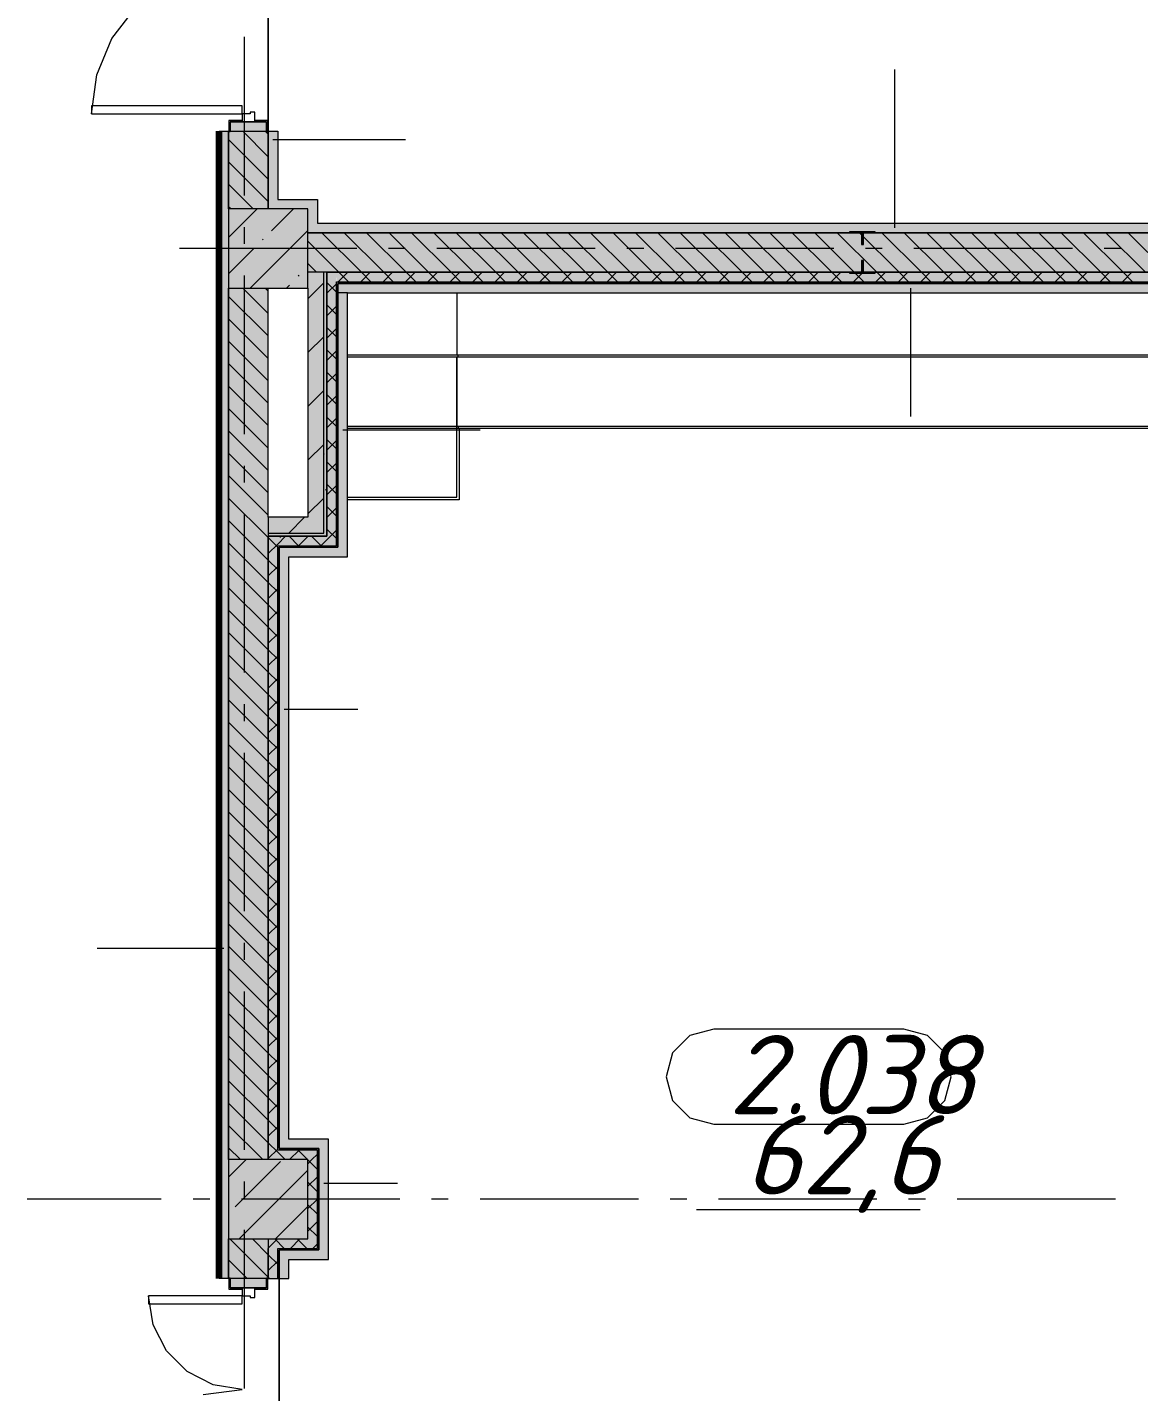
# Model space of a CAD drawing. Header units: millimetres. Extents: x -537608 to 253996, y -217170 to 186033.
# Drawn here: x -273932 to -266916, y -27265 to -18654 of the extents above; entities that cross this region are included whole.
import ezdxf

# ---------------------------------------------------------------- set-up
doc = ezdxf.new("R2010")
doc.units = ezdxf.units.MM
doc.layers.add('16) Лак 1.6м', color=160, linetype='Continuous', lineweight=90)
doc.layers.add('PDF _Геометрия', color=7, linetype='Continuous')
doc.layers.add('PDF _Текст', color=7, linetype='Continuous')
doc.layers.add('PDF _Сплошная заливка', color=7, linetype='Continuous', true_color=0xffffff)
doc.styles.add('PDF ISOCPEUR Italic', font='isocpeui.ttf')

msp = doc.modelspace()

# ---------------------------------------------------------------- hatches: boundary and pattern name
at = {"layer": 'PDF _Сплошная заливка', "true_color": 0xff7d7d, "transparency": 33554559}
h = msp.add_hatch(color=11, dxfattribs=at)
h.paths.add_polyline_path([(-272661.3507, -28950.6642), (-272661.3507, -28310.6641), (-272721.3514, -28310.6641), (-272721.3514, -28950.6642)], flags=0)
h.paths.add_polyline_path([(-272721.3514, -26550.6625), (-272661.3507, -26550.6625), (-272661.3507, -19310.6617), (-272721.3514, -19310.6617), (-272721.3514, -26089.2543)], flags=0)
h.paths.add_polyline_path([(-272721.3514, -17550.6606), (-272661.3507, -17550.6606), (-272661.3507, -11460.6601), (-272721.3514, -11460.6601), (-272721.3514, -16833.4639)], flags=0)
at = {"layer": 'PDF _Сплошная заливка', "transparency": 33554559}
h = msp.add_hatch(color=256, dxfattribs=at)
h.paths.add_polyline_path([(-272661.3507, -55800.6713), (-272411.3518, -55800.6713), (-272413.3519, -55312.6697), (-272661.3507, -55312.6697)], flags=0)
h.paths.add_polyline_path([(-272421.3523, -53550.6703), (-272421.3523, -53548.668), (-272411.3518, -53548.668), (-272411.3518, -53300.6692), (-272661.3507, -53300.6692), (-272657.5055, -53548.668), (-272481.3508, -53550.6703)], flags=0)
h.paths.add_polyline_path([(-272592.1268, -52800.6671), (-272411.3518, -52800.6671), (-272411.3518, -49100.6685), (-272661.3507, -49100.6685), (-272661.3507, -52800.6671)], flags=0)
h.paths.add_polyline_path([(-272411.3518, -48400.6676), (-272411.3518, -48110.669), (-272661.3507, -48110.669), (-272661.3507, -48400.6676), (-272496.3504, -48400.6676)], flags=0)
h.paths.add_polyline_path([(-272411.3518, -47410.6682), (-272411.3518, -47300.6673), (-272661.3507, -47300.6673), (-272661.3507, -47410.6682), (-272496.3504, -47410.6682)], flags=0)
h.paths.add_polyline_path([(-272411.3518, -46800.6673), (-272413.3519, -46337.6679), (-272661.3507, -46337.6679), (-272661.3507, -46800.6673), (-272433.7404, -46800.6673)], flags=0)
h.paths.add_polyline_path([(-272421.3523, -44575.6664), (-272421.3523, -44573.6663), (-272411.3518, -44573.6663), (-272411.3518, -44300.6673), (-272661.3507, -44300.6673), (-272658.1256, -44573.6663), (-272481.3508, -44575.6664)], flags=0)
h.paths.add_polyline_path([(-272440.7655, -43800.6673), (-272411.3518, -43800.6673), (-272411.3518, -38300.6654), (-272661.3507, -38300.6654), (-272661.3507, -43800.6673)], flags=0)
h.paths.add_polyline_path([(-272411.3518, -37800.6654), (-272413.3519, -37312.666), (-272661.3507, -37312.666), (-272661.3507, -37800.6654)], flags=0)
h.paths.add_polyline_path([(-272651.3503, -35550.6644), (-272411.3518, -35548.6643), (-272411.3518, -35300.6655), (-272661.3507, -35300.6655), (-272659.3506, -35548.6643), (-272651.3503, -35548.6643)], flags=0)
h.paths.add_polyline_path([(-272661.3507, -34800.6655), (-272411.3518, -34800.6655), (-272411.3518, -29300.6635), (-272661.3507, -29300.6635), (-272661.3507, -32497.1076)], flags=0)
h.paths.add_polyline_path([(-272411.3518, -28800.6635), (-272413.3519, -28312.6641), (-272661.3507, -28312.6641), (-272659.3506, -28800.6635), (-272421.3523, -28800.6635)], flags=0)
h.paths.add_polyline_path([(-272411.3518, -26550.6625), (-272411.3518, -26300.6636), (-272661.3507, -26300.6636), (-272659.3506, -26548.6646), (-272413.3519, -26550.6625)], flags=0)
h.paths.add_polyline_path([(-272411.3518, -25800.6636), (-272411.3518, -20300.6617), (-272661.3507, -20300.6617), (-272661.3507, -25800.6636), (-272630.2039, -25800.6636)], flags=0)
h.paths.add_polyline_path([(-272661.3507, -19800.6617), (-272411.3518, -19800.6617), (-272413.3519, -19312.6612), (-272661.3507, -19312.6612), (-272661.3507, -19681.3998)], flags=0)
h.paths.add_polyline_path([(-272659.3506, -17550.6606), (-272657.5055, -17548.6606), (-272411.3518, -17548.6606), (-272411.3518, -17300.6604), (-272661.3507, -17300.6604), (-272661.3507, -17550.6606)], flags=0)
h.paths.add_polyline_path([(-272661.3507, -16800.6604), (-272411.3518, -16800.6604), (-272411.3518, -11950.6591), (-272661.3507, -11950.6591), (-272661.3507, -15409.4968)], flags=0)
at = {"layer": 'PDF _Сплошная заливка', "true_color": 0xff7d7d, "transparency": 33554559}
for points in [[(-265221.3495, -19950.6607), (-265221.3495, -19890.6622), (-272161.3508, -19890.6622), (-272161.3508, -19950.6607), (-265275.7708, -19950.6607)], [(-272341.3507, -25670.6639), (-272281.3521, -25670.6639), (-272281.3521, -21935.9156), (-272341.3507, -21935.9156), (-272341.3507, -25377.2701)], [(-271979.5961, -21995.9163), (-271911.3518, -21995.9163), (-271911.3518, -21935.9156), (-272281.3521, -21935.9156), (-272281.3521, -21995.9163)], [(-272091.3517, -26370.6626), (-272031.351, -26370.6626), (-272031.351, -25670.6639), (-272091.3517, -25670.6639), (-272091.3517, -26089.2543)]]:
    msp.add_hatch(color=11, dxfattribs=at).paths.add_polyline_path(points)
at = {"layer": 'PDF _Сплошная заливка', "transparency": 33554559}
for points in [[(-265275.7708, -20200.6612), (-265161.3488, -20200.6612), (-265161.3488, -19950.6607), (-272161.3508, -19950.6607), (-272161.3508, -20200.6612), (-266113.7491, -20200.6612)], [(-272161.3508, -21745.9152), (-272061.3503, -21745.9152), (-272061.3503, -20200.6612), (-272161.3508, -20200.6612), (-272161.3508, -21105.3666)], [(-265275.7708, -20260.6614), (-265221.3495, -20260.6614), (-265221.3495, -20200.6612), (-271981.3508, -20200.6612), (-271979.5961, -20260.6614), (-266113.7491, -20260.6614)], [(-272411.3518, -25800.6636), (-272351.3511, -25800.6636), (-272351.3511, -21865.9155), (-272411.3518, -21865.9155), (-272411.3518, -25377.2701)], [(-272041.3515, -21925.9162), (-272041.3515, -21865.9155), (-272351.3511, -21865.9155), (-272351.3511, -21925.9162), (-272341.3507, -21925.9162)], [(-272101.3522, -25800.6636), (-272101.3522, -25740.6629), (-272351.3511, -25740.6629), (-272351.3511, -25800.6636), (-272161.3508, -25800.6636)], [(-272661.3507, -26300.6636), (-272161.3508, -26300.6636), (-272161.3508, -25800.6636), (-272661.3507, -25800.6636), (-272661.3507, -26089.2543)], [(-272161.3508, -26360.6643), (-272161.3508, -26300.6636), (-272411.3518, -26300.6636), (-272411.3518, -26360.6643), (-272351.3511, -26360.6643)]]:
    msp.add_hatch(color=256, dxfattribs=at).paths.add_polyline_path(points)
at = {"layer": 'PDF _Сплошная заливка', "true_color": 0xfca910, "transparency": 33554559}
msp.add_hatch(color=40, dxfattribs=at).paths.add_polyline_path([(-265231.3489, -20330.662), (-265231.3489, -20270.6613), (-271971.3504, -20270.6613), (-271971.3504, -20330.662), (-265275.7708, -20330.662)])
at = {"layer": 'PDF _Сплошная заливка', "transparency": 33554559}
h = msp.add_hatch(color=256, dxfattribs=at)
h.paths.add_polyline_path([(-272411.3518, -28800.6635), (-272351.3511, -28800.6635), (-272351.3511, -28310.6641), (-272411.3518, -28310.6641)], flags=0)
h.paths.add_polyline_path([(-272411.3518, -26550.6625), (-272351.3511, -26550.6625), (-272351.3511, -26360.6643), (-272411.3518, -26360.6643), (-272411.3518, -26430.0605)], flags=0)

# ---------------------------------------------------------------- linework, layer by layer
at = {"layer": '16) Лак 1.6м'}
msp.add_line((-272721.3514, -26550.6625), (-272721.3514, -19310.6617), dxfattribs=at)
at = {"layer": 'PDF _Геометрия', "color": 9, "lineweight": 9, "true_color": 0xc0c0c0}
for p, q in [((-272411.3518, -19310.6617), (-272411.3518, -17550.6606)), ((-272411.3518, -17550.6606), (-272411.3518, -19310.6617)), ((-271221.3515, -20330.662), (-271221.3515, -20720.6621)), ((-271911.3518, -20720.6621), (-271221.3515, -20720.6621)), ((-271221.3515, -20720.6621), (-265161.3488, -20720.6621)), ((-271221.3515, -21170.6619), (-271221.3515, -20735.6618)), ((-271221.3515, -20735.6618), (-271221.3515, -21170.6619)), ((-271911.3518, -21170.6619), (-271221.3515, -21170.6619)), ((-271221.3515, -21170.6619), (-265161.3488, -21170.6619)), ((-271221.3515, -21620.6617), (-271221.3515, -21185.6616)), ((-271911.3518, -21620.6617), (-271221.3515, -21620.6617)), ((-272341.3507, -28310.6641), (-272341.3507, -26550.6625)), ((-272341.3507, -26550.6625), (-272341.3507, -28310.6641))]:
    msp.add_line(p, q, dxfattribs=at)
at = {"layer": 'PDF _Геометрия', "lineweight": 9}
for p, q in [((-273399.0756, -18725.6608), (-273248.1019, -18528.9104)), ((-273493.98, -18954.7831), (-273399.0756, -18725.6608)), ((-268455.6726, -19920.6619), (-268455.6726, -18920.661)), ((-273526.3518, -19200.6613), (-273493.98, -18954.7831)), ((-272576.3521, -19150.661), (-273526.3518, -19150.661)), ((-273526.3518, -19150.661), (-273526.3518, -19200.6613)), ((-273526.3518, -19200.6613), (-272576.3521, -19200.6613)), ((-272576.3521, -19200.6613), (-272576.3521, -19150.661)), ((-272576.3521, -19200.6613), (-272576.3521, -19250.6615)), ((-272526.3518, -19200.6613), (-272576.3521, -19200.6613)), ((-272496.3504, -19190.6619), (-272526.3518, -19190.6619)), ((-272526.3518, -19190.6619), (-272526.3518, -19200.6613)), ((-272496.3504, -19250.6615), (-272496.3504, -19190.6619)), ((-272576.3521, -19242.6611), (-272659.3506, -19242.6611)), ((-272659.3506, -19242.6611), (-272659.3506, -19312.6612)), ((-272651.3503, -19312.6612), (-272651.3503, -19250.6615)), ((-272651.3503, -19250.6615), (-272576.3521, -19250.6615)), ((-272421.3523, -19250.6615), (-272651.3503, -19250.6615)), ((-272651.3503, -19250.6615), (-272651.3503, -19310.6617)), ((-272576.3521, -19250.6615), (-272576.3521, -19242.6611)), ((-272576.3521, -19250.6615), (-272496.3504, -19250.6615)), ((-272413.3519, -19242.6611), (-272496.3504, -19242.6611)), ((-272496.3504, -19242.6611), (-272496.3504, -19250.6615)), ((-272496.3504, -19250.6615), (-272421.3523, -19250.6615)), ((-272421.3523, -19250.6615), (-272421.3523, -19312.6612)), ((-272421.3523, -19310.6617), (-272421.3523, -19250.6615)), ((-272413.3519, -19312.6612), (-272413.3519, -19242.6611)), ((-272721.3514, -19310.6617), (-272661.3507, -19310.6617)), ((-272661.3507, -19310.6617), (-272661.3507, -19800.6617)), ((-272661.3507, -19800.6617), (-272661.3507, -19310.6617)), ((-272411.3518, -19612.5333), (-272661.3507, -19362.5333)), ((-272659.3506, -19312.6612), (-272651.3503, -19312.6612)), ((-272651.3503, -19310.6617), (-272421.3523, -19310.6617)), ((-272411.3518, -19471.1122), (-272571.8008, -19310.6617)), ((-272411.3518, -19329.6911), (-272430.3796, -19310.6617)), ((-272421.3523, -19312.6612), (-272413.3519, -19312.6612)), ((-272411.3518, -19310.6617), (-272411.3518, -19740.6621)), ((-272411.3518, -19740.6621), (-272411.3518, -19310.6617)), ((-272411.3518, -19310.6617), (-272351.3511, -19310.6617)), ((-272381.3504, -19361.6506), (-271545.201, -19361.6506)), ((-272351.3511, -19310.6617), (-272351.3511, -19740.6621)), ((-272411.3518, -19753.9549), (-272661.3507, -19503.9544)), ((-272506.0667, -19800.6617), (-272661.3507, -19645.3766)), ((-272647.4879, -19800.6617), (-272661.3507, -19786.7977)), ((-272661.3507, -19981.118), (-272480.8944, -19800.6617)), ((-272161.3508, -19800.6617), (-272661.3507, -19800.6617)), ((-272661.3507, -19800.6617), (-272661.3507, -20300.6617)), ((-272411.3518, -19740.6621), (-272411.3518, -19800.6617)), ((-272411.3518, -19800.6617), (-272411.3518, -19740.6621)), ((-272390.9634, -19938.8302), (-272252.7954, -19800.6617)), ((-272351.3511, -19740.6621), (-272161.3508, -19740.6621)), ((-272161.3508, -19740.6621), (-272101.3522, -19740.6621)), ((-272161.3508, -20300.6617), (-272161.3508, -19800.6617)), ((-272101.3522, -19740.6621), (-272101.3522, -19890.6622)), ((-272101.3522, -19890.6622), (-265221.3495, -19890.6622)), ((-272524.6984, -20300.6617), (-272161.3508, -19937.3156)), ((-265221.3495, -19950.6607), (-272161.3508, -19950.6607)), ((-272161.3508, -19950.6607), (-265221.3495, -19950.6607)), ((-271823.2228, -20200.6612), (-272073.2239, -19950.6607)), ((-271681.8017, -20200.6612), (-271931.8006, -19950.6607)), ((-271540.3805, -20200.6612), (-271790.3795, -19950.6607)), ((-271398.9594, -20200.6612), (-271648.9584, -19950.6607)), ((-271257.5383, -20200.6612), (-271507.5373, -19950.6607)), ((-271116.115, -20200.6612), (-271366.1161, -19950.6607)), ((-270974.6939, -20200.6612), (-271224.695, -19950.6607)), ((-270833.2728, -20200.6612), (-271083.2739, -19950.6607)), ((-270691.8517, -20200.6612), (-270941.8528, -19950.6607)), ((-270550.4306, -20200.6612), (-270800.4295, -19950.6607)), ((-270409.0095, -20200.6612), (-270659.0084, -19950.6607)), ((-270267.5883, -20200.6612), (-270517.5872, -19950.6607)), ((-270126.1672, -20200.6612), (-270376.1661, -19950.6607)), ((-269984.744, -20200.6612), (-270234.745, -19950.6607)), ((-269843.3228, -20200.6612), (-270093.3239, -19950.6607)), ((-269701.9017, -20200.6612), (-269951.9028, -19950.6607)), ((-269560.4806, -20200.6612), (-269810.4816, -19950.6607)), ((-269419.0595, -20200.6612), (-269669.0584, -19950.6607)), ((-269277.6384, -20200.6612), (-269527.6373, -19950.6607)), ((-269136.2173, -20200.6612), (-269386.2161, -19950.6607)), ((-268994.7962, -20200.6612), (-269244.795, -19950.6607)), ((-268853.3729, -20200.6612), (-269103.3739, -19950.6607)), ((-268711.9518, -20200.6612), (-268961.9528, -19950.6607)), ((-268570.5307, -20200.6612), (-268820.5317, -19950.6607)), ((-268429.1095, -20200.6612), (-268679.1106, -19950.6607)), ((-268287.6884, -20200.6612), (-268537.6873, -19950.6607)), ((-268146.2673, -20200.6612), (-268396.2662, -19950.6607)), ((-268004.8462, -20200.6612), (-268254.8451, -19950.6607)), ((-267863.4251, -20200.6612), (-268113.4239, -19950.6607)), ((-267722.0018, -20200.6612), (-267972.0028, -19950.6607)), ((-267580.5807, -20200.6612), (-267830.5817, -19950.6607)), ((-267439.1595, -20200.6612), (-267689.1606, -19950.6607)), ((-267297.7384, -20200.6612), (-267547.7395, -19950.6607)), ((-267156.3173, -20200.6612), (-267406.3162, -19950.6607)), ((-267014.8962, -20200.6612), (-267264.8951, -19950.6607)), ((-266873.475, -20200.6612), (-267123.474, -19950.6607)), ((-266732.0539, -20200.6612), (-266982.0529, -19950.6607)), ((-272661.3507, -20209.2171), (-272505.014, -20052.8782)), ((-272447.9887, -19995.8539), (-272443.2478, -19991.1115)), ((-271964.6439, -20200.6612), (-272161.3508, -20003.9544)), ((-272106.065, -20200.6612), (-272161.3508, -20145.376)), ((-272219.8896, -20223.9524), (-272215.1488, -20219.2111)), ((-272162.8664, -20166.9282), (-272161.3508, -20165.4142)), ((-272061.3503, -20200.6612), (-272161.3508, -20200.6612)), ((-272061.3503, -21745.9152), (-272061.3503, -20200.6612)), ((-272041.3515, -20200.6612), (-272061.3503, -20200.6612)), ((-271981.3508, -20200.6612), (-272041.3515, -20200.6612)), ((-272041.3515, -20200.6612), (-272041.3515, -21865.9155)), ((-272041.3515, -21745.9152), (-272041.3515, -20200.6612)), ((-272041.3515, -20200.6612), (-265161.3488, -20200.6612)), ((-271971.3504, -20200.6612), (-271981.3508, -20200.6612)), ((-265231.3489, -20200.6612), (-271971.3504, -20200.6612)), ((-272661.3507, -20300.6617), (-272161.3508, -20300.6617)), ((-272661.3507, -20300.6617), (-272661.3507, -25800.6636)), ((-272661.3507, -25800.6636), (-272661.3507, -20300.6617)), ((-272411.3518, -20461.0622), (-272571.7512, -20300.6617)), ((-272411.3518, -20319.6399), (-272430.3301, -20300.6617)), ((-272411.3518, -21745.9152), (-272411.3518, -20300.6617)), ((-272296.5993, -20300.6617), (-272276.9149, -20280.9772)), ((-272161.3508, -20368.0841), (-272061.3503, -20268.0837)), ((-272161.3508, -20300.6617), (-272161.3508, -21745.9152)), ((-271981.3508, -21925.9162), (-271981.3508, -20260.6614)), ((-271981.3508, -20260.6614), (-271971.3504, -20260.6614)), ((-271971.3504, -20260.6614), (-265231.3489, -20260.6614)), ((-271971.3504, -20330.662), (-271971.3504, -20270.6613)), ((-271971.3504, -20270.6613), (-265231.3489, -20270.6613)), ((-265231.3489, -20270.6613), (-271971.3504, -20270.6613)), ((-271971.3504, -20270.6613), (-271971.3504, -21935.9156)), ((-268356.7121, -20300.6617), (-268356.7121, -21110.6193)), ((-272411.3518, -20602.4827), (-272661.3507, -20352.4833)), ((-271971.3504, -21935.9156), (-271971.3504, -20330.662)), ((-271911.3518, -20330.662), (-271971.3504, -20330.662)), ((-271911.3518, -21935.9156), (-271911.3518, -20330.662)), ((-271911.3518, -20330.662), (-265291.3491, -20330.662)), ((-272411.3518, -20743.9044), (-272661.3507, -20493.9044)), ((-272411.3518, -20885.3255), (-272661.3507, -20635.3261)), ((-272161.3508, -20707.4958), (-272061.3503, -20607.4959)), ((-271911.3518, -20720.6621), (-271221.3515, -20720.6621)), ((-271212.0528, -20735.6618), (-271911.3518, -20735.6618)), ((-271212.0528, -20735.6618), (-271212.0528, -20720.6621)), ((-271212.0528, -20720.6621), (-265161.3488, -20720.6621)), ((-265161.3488, -20735.6618), (-271212.0528, -20735.6618)), ((-272411.3518, -21026.7472), (-272661.3507, -20776.7477)), ((-272411.3518, -21168.1688), (-272661.3507, -20918.1688)), ((-272161.3508, -21046.9074), (-272061.3503, -20946.9076)), ((-272411.3518, -21309.5899), (-272661.3507, -21059.5894)), ((-271911.3518, -21170.6619), (-271212.0528, -21170.6619)), ((-271221.3515, -21185.6616), (-271221.3515, -21170.6619)), ((-271221.3515, -21170.6619), (-265266.349, -21170.6619)), ((-271212.0528, -21170.6619), (-271212.0528, -21185.6616)), ((-272411.3518, -21451.011), (-272661.3507, -21201.011)), ((-271941.3511, -21194.0172), (-271073.0108, -21194.0172)), ((-271212.0528, -21185.6616), (-271911.3518, -21185.6616)), ((-265266.349, -21185.6616), (-271221.3515, -21185.6616)), ((-271221.3515, -21620.6617), (-271221.3515, -21185.6616)), ((-271206.3519, -21185.6616), (-271206.3519, -21620.6617)), ((-272411.3518, -21592.4332), (-272661.3507, -21342.4332)), ((-272161.3508, -21386.3191), (-272061.3503, -21286.3186)), ((-272411.3518, -21733.8544), (-272661.3507, -21483.8538)), ((-272411.3518, -21875.2755), (-272661.3507, -21625.2755)), ((-272161.3508, -21725.7302), (-272061.3503, -21625.7298)), ((-271911.3518, -21620.6617), (-271221.3515, -21620.6617)), ((-271206.3519, -21635.6619), (-271911.3518, -21635.6619)), ((-271206.3519, -21620.6617), (-271206.3519, -21635.6619)), ((-272411.3518, -22016.6966), (-272661.3507, -21766.6966)), ((-272161.3508, -21745.9152), (-272411.3518, -21745.9152)), ((-272411.3518, -21745.9152), (-272411.3518, -21845.9156)), ((-272281.5373, -21845.9156), (-272181.5369, -21745.9152)), ((-272061.3503, -21845.9156), (-272061.3503, -21745.9152)), ((-272041.3515, -21845.9156), (-272041.3515, -21745.9152)), ((-272411.3518, -21845.9156), (-272061.3503, -21845.9156)), ((-272411.3518, -21845.9156), (-272411.3518, -21865.9155)), ((-272351.3511, -21865.9155), (-272411.3518, -21865.9155)), ((-272411.3518, -21865.9155), (-272411.3518, -25800.6636)), ((-272411.3518, -25800.6636), (-272411.3518, -21865.9155)), ((-272411.3518, -21865.9155), (-272041.3515, -21865.9155)), ((-272341.3507, -21865.9155), (-272351.3511, -21865.9155)), ((-272041.3515, -21865.9155), (-272341.3507, -21865.9155)), ((-272041.3515, -21865.9155), (-272041.3515, -21845.9156)), ((-272411.3518, -22158.1188), (-272661.3507, -21908.1183)), ((-272351.3511, -25740.6629), (-272351.3511, -21925.9162)), ((-272351.3511, -21925.9162), (-272341.3507, -21925.9162)), ((-272341.3507, -21925.9162), (-272041.3515, -21925.9162)), ((-272341.3507, -25670.6639), (-272341.3507, -21935.9156)), ((-272341.3507, -21935.9156), (-272281.3521, -21935.9156)), ((-272041.3515, -21935.9156), (-272341.3507, -21935.9156)), ((-272341.3507, -21935.9156), (-272341.3507, -25730.6625)), ((-272281.3521, -21935.9156), (-271971.3504, -21935.9156)), ((-272041.3515, -21925.9162), (-271981.3508, -21925.9162)), ((-271981.3508, -21935.9156), (-272041.3515, -21935.9156)), ((-271971.3504, -21935.9156), (-271981.3508, -21935.9156)), ((-271911.3518, -21995.9163), (-271911.3518, -21935.9156)), ((-272281.3521, -25670.6639), (-272281.3521, -21995.9163)), ((-272281.3521, -21995.9163), (-271911.3518, -21995.9163)), ((-272411.3518, -22299.5399), (-272661.3507, -22049.5399)), ((-272411.3518, -22440.9611), (-272661.3507, -22190.9611)), ((-272411.3518, -22582.3816), (-272661.3507, -22332.3822)), ((-272411.3518, -22723.8043), (-272661.3507, -22473.8043)), ((-272411.3518, -22865.2266), (-272661.3507, -22615.2254)), ((-272411.3518, -23006.6477), (-272661.3507, -22756.6466)), ((-272411.3518, -23148.0688), (-272661.3507, -22898.0677)), ((-272311.3514, -22956.8778), (-271845.2023, -22956.8778)), ((-272411.3518, -23289.4899), (-272661.3507, -23039.4888)), ((-272411.3518, -23430.911), (-272661.3507, -23180.912)), ((-272411.3518, -23572.3321), (-272661.3507, -23322.3332)), ((-272411.3518, -23713.7532), (-272661.3507, -23463.7543)), ((-272411.3518, -23855.1744), (-272661.3507, -23605.1754)), ((-272411.3518, -23996.5976), (-272661.3507, -23746.5965)), ((-272411.3518, -24138.0187), (-272661.3507, -23888.0177)), ((-272411.3518, -24279.4399), (-272661.3507, -24029.4388)), ((-272411.3518, -24420.861), (-272661.3507, -24170.8599)), ((-272411.3518, -24562.2821), (-272661.3507, -24312.2832)), ((-272411.3518, -24703.7032), (-272661.3507, -24453.7043)), ((-272691.3521, -24467.4853), (-273491.3513, -24467.4853)), ((-272411.3518, -24845.1243), (-272661.3507, -24595.1254)), ((-272411.3518, -24986.5476), (-272661.3507, -24736.5465)), ((-272411.3518, -25127.9687), (-272661.3507, -24877.9677)), ((-272411.3518, -25269.3898), (-272661.3507, -25019.3888)), ((-272411.3518, -25410.8109), (-272661.3507, -25160.8099)), ((-272411.3518, -25552.232), (-272661.3507, -25302.231)), ((-272411.3518, -25693.6532), (-272661.3507, -25443.6543)), ((-272445.7625, -25800.6636), (-272661.3507, -25585.0754)), ((-272587.1836, -25800.6636), (-272661.3507, -25726.4965)), ((-272341.3507, -25740.6629), (-272351.3511, -25740.6629)), ((-272341.3507, -25730.6625), (-272341.3507, -25670.6639)), ((-272091.3517, -25730.6625), (-272341.3507, -25730.6625)), ((-272341.3507, -25730.6625), (-272091.3517, -25730.6625)), ((-272101.3522, -25740.6629), (-272341.3507, -25740.6629)), ((-272091.3517, -25670.6639), (-272281.3521, -25670.6639)), ((-272101.3522, -25800.6636), (-272101.3522, -25740.6629)), ((-272031.351, -25670.6639), (-272091.3517, -25670.6639)), ((-272091.3517, -26370.6626), (-272091.3517, -25730.6625)), ((-272091.3517, -25730.6625), (-272091.3517, -25740.6629)), ((-272091.3517, -25740.6629), (-272091.3517, -25800.6636)), ((-272031.351, -26370.6626), (-272031.351, -25670.6639)), ((-272661.3507, -25911.6807), (-272550.3336, -25800.6636)), ((-272161.3508, -25800.6636), (-272661.3507, -25800.6636)), ((-272661.3507, -25800.6636), (-272661.3507, -26300.6636)), ((-272619.0624, -26097.4915), (-272333.9402, -25812.3671)), ((-272161.3508, -26300.6636), (-272161.3508, -25800.6636)), ((-272101.3522, -26360.6643), (-272101.3522, -25800.6636)), ((-272091.3517, -25800.6636), (-272091.3517, -26370.6626)), ((-272594.1376, -26300.6636), (-272161.3508, -25867.8789)), ((-272061.3503, -25948.6707), (-271595.2012, -25948.6707)), ((-272366.0386, -26300.6636), (-272161.3508, -26095.9757)), ((-272661.3507, -26300.6636), (-272161.3508, -26300.6636)), ((-272661.3507, -26550.6625), (-272661.3507, -26300.6636)), ((-272661.3507, -26300.6636), (-272661.3507, -26360.6643)), ((-272411.3518, -26542.182), (-272652.8702, -26300.6636)), ((-272411.3518, -26400.7609), (-272511.4491, -26300.6636)), ((-272411.3518, -26300.6636), (-272411.3518, -26360.6643)), ((-272661.3507, -26360.6643), (-272661.3507, -26430.0605)), ((-272661.3507, -26430.0605), (-272661.3507, -26550.6625)), ((-272544.2903, -26550.6625), (-272661.3507, -26433.6021)), ((-272411.3518, -26360.6643), (-272411.3518, -26370.6626)), ((-272411.3518, -26370.6626), (-272411.3518, -26360.6643)), ((-272411.3518, -26370.6626), (-272411.3518, -26430.0605)), ((-272411.3518, -26430.0605), (-272411.3518, -26370.6626)), ((-272411.3518, -26430.0605), (-272411.3518, -26550.6625)), ((-272411.3518, -26550.6625), (-272411.3518, -26430.0605)), ((-272351.3511, -26370.6626), (-272351.3511, -26360.6643)), ((-272351.3511, -26360.6643), (-272161.3508, -26360.6643)), ((-272351.3511, -26550.6625), (-272351.3511, -26370.6626)), ((-272341.3507, -26550.6625), (-272341.3507, -26370.6626)), ((-272341.3507, -26370.6626), (-272281.3521, -26370.6626)), ((-272161.3508, -26370.6626), (-272341.3507, -26370.6626)), ((-272341.3507, -26370.6626), (-272341.3507, -26550.6625)), ((-272281.3521, -26370.6626), (-272091.3517, -26370.6626)), ((-272281.3521, -26550.6625), (-272281.3521, -26430.6633)), ((-272281.3521, -26430.6633), (-272031.351, -26430.6633)), ((-272161.3508, -26360.6643), (-272101.3522, -26360.6643)), ((-272101.3522, -26370.6626), (-272161.3508, -26370.6626)), ((-272091.3517, -26370.6626), (-272101.3522, -26370.6626)), ((-272031.351, -26430.6633), (-272031.351, -26370.6626)), ((-272661.3507, -26550.6625), (-272721.3514, -26550.6625)), ((-272651.3503, -26548.6646), (-272659.3506, -26548.6646)), ((-272659.3506, -26548.6646), (-272659.3506, -26618.6636)), ((-272651.3503, -26610.6632), (-272651.3503, -26548.6646)), ((-272421.3523, -26550.6625), (-272651.3503, -26550.6625)), ((-272651.3503, -26550.6625), (-272651.3503, -26610.6632)), ((-272421.3523, -26548.6646), (-272421.3523, -26610.6632)), ((-272413.3519, -26548.6646), (-272421.3523, -26548.6646)), ((-272421.3523, -26610.6632), (-272421.3523, -26550.6625)), ((-272413.3519, -26618.6636), (-272413.3519, -26548.6646)), ((-272411.3518, -26550.6625), (-272351.3511, -26550.6625)), ((-272351.3511, -26550.6625), (-272341.3507, -26550.6625)), ((-272341.3507, -26550.6625), (-272281.3521, -26550.6625)), ((-273166.352, -26660.6634), (-273166.352, -26710.6637)), ((-272576.3521, -26660.6634), (-273166.352, -26660.6634)), ((-273137.4745, -26842.9842), (-273166.352, -26660.6634)), ((-272659.3506, -26618.6636), (-272576.3521, -26618.6636)), ((-272576.3521, -26610.6632), (-272651.3503, -26610.6632)), ((-272651.3503, -26610.6632), (-272421.3523, -26610.6632)), ((-272496.3504, -26610.6632), (-272576.3521, -26610.6632)), ((-272576.3521, -26610.6632), (-272576.3521, -26660.6634)), ((-272576.3521, -26618.6636), (-272576.3521, -26610.6632)), ((-272576.3521, -26710.6637), (-272576.3521, -26660.6634)), ((-272576.3521, -26660.6634), (-272526.3518, -26660.6634)), ((-272526.3518, -26660.6634), (-272526.3518, -26670.6639)), ((-272526.3518, -26670.6639), (-272496.3504, -26670.6639)), ((-272496.3504, -26670.6639), (-272496.3504, -26610.6632)), ((-272421.3523, -26610.6632), (-272496.3504, -26610.6632)), ((-272496.3504, -26610.6632), (-272496.3504, -26618.6636)), ((-272496.3504, -26618.6636), (-272413.3519, -26618.6636)), ((-273166.352, -26710.6637), (-272576.3521, -26710.6637)), ((-273053.6707, -27007.457), (-273137.4745, -26842.9842)), ((-272923.1457, -27137.9842), (-273053.6707, -27007.457)), ((-272758.6707, -27221.788), (-272923.1457, -27137.9842)), ((-272822.2303, -27283.0352), (-272576.3521, -27250.6634)), ((-272576.3521, -27250.6634), (-272758.6707, -27221.788))]:
    msp.add_line(p, q, dxfattribs=at)
at = {"layer": 'PDF _Геометрия', "color": 253, "lineweight": 9, "true_color": 0xaaaaaa}
for p, q in [((-272561.3503, -19715.2524), (-272561.3503, -18715.2518)), ((-272411.3518, -19660.6615), (-272411.3518, -19652.6611)), ((-272561.3503, -20021.0855), (-272561.3503, -19915.2516)), ((-271852.7872, -20050.6611), (-272971.3503, -20050.6611)), ((-271546.9536, -20050.6611), (-271652.7863, -20050.6611)), ((-270346.9527, -20050.6611), (-271346.9527, -20050.6611)), ((-270041.119, -20050.6611), (-270146.954, -20050.6611)), ((-268841.1204, -20050.6611), (-269841.1204, -20050.6611)), ((-268535.2868, -20050.6611), (-268641.1195, -20050.6611)), ((-267335.2859, -20050.6611), (-268335.2859, -20050.6611)), ((-267029.4523, -20050.6611), (-267135.2851, -20050.6611)), ((-272561.3503, -21221.0852), (-272561.3503, -20221.0858)), ((-272561.3503, -21526.9188), (-272561.3503, -21421.0844)), ((-272561.3503, -22726.9186), (-272561.3503, -21726.9186)), ((-272561.3503, -23032.7522), (-272561.3503, -22926.9195)), ((-272561.3503, -24232.753), (-272561.3503, -23232.7531)), ((-272561.3503, -24538.5866), (-272561.3503, -24432.7539)), ((-272561.3503, -25738.5875), (-272561.3503, -24738.5854)), ((-269749.4368, -25017.7482), (-269859.2461, -25127.5575)), ((-269599.4383, -24977.5568), (-269749.4368, -25017.7482)), ((-268399.4375, -24977.5568), (-269599.4383, -24977.5568)), ((-268249.4368, -25017.7482), (-268399.4375, -24977.5568)), ((-268139.6297, -25127.5575), (-268249.4368, -25017.7482)), ((-269859.2461, -25127.5575), (-269899.4375, -25277.556)), ((-268099.4383, -25277.556), (-268139.6297, -25127.5575)), ((-269899.4375, -25277.556), (-269859.2461, -25427.5566)), ((-268139.6297, -25427.5566), (-268099.4383, -25277.556)), ((-269859.2461, -25427.5566), (-269749.4368, -25537.3638)), ((-268249.4368, -25537.3638), (-268139.6297, -25427.5566)), ((-269749.4368, -25537.3638), (-269599.4383, -25577.5573)), ((-268399.4375, -25577.5573), (-268249.4368, -25537.3638)), ((-269599.4383, -25577.5573), (-268399.4375, -25577.5573)), ((-272561.3503, -26044.4212), (-272561.3503, -25938.5862)), ((-273086.1739, -26050.6625), (-273932.2935, -26050.6625)), ((-272780.3424, -26050.6625), (-272886.1751, -26050.6625)), ((-271580.3415, -26050.6625), (-272580.3415, -26050.6625)), ((-271274.5079, -26050.6625), (-271380.3407, -26050.6625)), ((-270074.5071, -26050.6625), (-271074.5071, -26050.6625)), ((-269768.6735, -26050.6625), (-269874.5084, -26050.6625)), ((-268568.6747, -26050.6625), (-269568.6747, -26050.6625)), ((-268262.8411, -26050.6625), (-268368.674, -26050.6625)), ((-267062.8403, -26050.6625), (-268062.8403, -26050.6625)), ((-269708.4768, -26115.5913), (-268295.5639, -26115.5913)), ((-272561.3503, -27244.4198), (-272561.3503, -26244.4198))]:
    msp.add_line(p, q, dxfattribs=at)
at = {"layer": 'PDF _Геометрия', "color": 253, "lineweight": 20, "true_color": 0xaaaaaa}
for p, q in [((-268660.3497, -19944.662), (-268741.3503, -19944.662)), ((-268741.3503, -19944.662), (-268741.3503, -19950.6607)), ((-268741.3503, -19950.6607), (-268666.35, -19950.6607)), ((-268666.35, -19950.6607), (-268666.35, -20025.661)), ((-268660.3497, -20025.661), (-268660.3497, -19944.662)), ((-268579.3513, -19944.662), (-268660.3497, -19944.662)), ((-268660.3497, -19944.662), (-268660.3497, -20025.661)), ((-268654.3495, -20025.661), (-268654.3495, -19950.6607)), ((-268654.3495, -19950.6607), (-268579.3513, -19950.6607)), ((-268579.3513, -19950.6607), (-268579.3513, -19944.662)), ((-268666.35, -20025.661), (-268660.3497, -20025.661)), ((-268660.3497, -20025.661), (-268654.3495, -20025.661)), ((-268666.35, -20125.6625), (-268666.35, -20200.6612)), ((-268660.3497, -20125.6625), (-268666.35, -20125.6625)), ((-268660.3497, -20206.6615), (-268660.3497, -20125.6625)), ((-268654.3495, -20125.6625), (-268660.3497, -20125.6625)), ((-268660.3497, -20125.6625), (-268660.3497, -20206.6615)), ((-268654.3495, -20200.6612), (-268654.3495, -20125.6625)), ((-268666.35, -20200.6612), (-268741.3503, -20200.6612)), ((-268741.3503, -20200.6612), (-268741.3503, -20206.6615)), ((-268741.3503, -20206.6615), (-268660.3497, -20206.6615)), ((-268660.3497, -20206.6615), (-268579.3513, -20206.6615)), ((-268579.3513, -20200.6612), (-268654.3495, -20200.6612)), ((-268579.3513, -20206.6615), (-268579.3513, -20200.6612))]:
    msp.add_line(p, q, dxfattribs=at)
at = {"layer": 'PDF _Геометрия', "color": 8, "lineweight": 9, "true_color": 0x787878}
for p, q in [((-271969.0747, -20260.6614), (-271909.0761, -20200.6612)), ((-271904.6454, -20260.6614), (-271964.6439, -20200.6612)), ((-271827.6536, -20260.6614), (-271767.655, -20200.6612)), ((-271763.2221, -20260.6614), (-271823.2228, -20200.6612)), ((-271686.2325, -20260.6614), (-271626.2317, -20200.6612)), ((-271621.801, -20260.6614), (-271681.8017, -20200.6612)), ((-271544.8114, -20260.6614), (-271484.8106, -20200.6612)), ((-271480.3799, -20260.6614), (-271540.3805, -20200.6612)), ((-271403.3902, -20260.6614), (-271343.3895, -20200.6612)), ((-271338.9588, -20260.6614), (-271398.9594, -20200.6612)), ((-271261.9691, -20260.6614), (-271201.9684, -20200.6612)), ((-271197.5377, -20260.6614), (-271257.5383, -20200.6612)), ((-271120.548, -20260.6614), (-271060.5473, -20200.6612)), ((-271056.1165, -20260.6614), (-271116.115, -20200.6612)), ((-270979.1247, -20260.6614), (-270919.1262, -20200.6612)), ((-270914.6954, -20260.6614), (-270974.6939, -20200.6612)), ((-270837.7036, -20260.6614), (-270777.705, -20200.6612)), ((-270773.2743, -20260.6614), (-270833.2728, -20200.6612)), ((-270696.2825, -20260.6614), (-270636.2839, -20200.6612)), ((-270631.851, -20260.6614), (-270691.8517, -20200.6612)), ((-270554.8614, -20260.6614), (-270494.8607, -20200.6612)), ((-270490.4299, -20260.6614), (-270550.4306, -20200.6612)), ((-270413.4403, -20260.6614), (-270353.4395, -20200.6612)), ((-270349.0088, -20260.6614), (-270409.0095, -20200.6612)), ((-270272.0191, -20260.6614), (-270212.0184, -20200.6612)), ((-270207.5877, -20260.6614), (-270267.5883, -20200.6612)), ((-270130.598, -20260.6614), (-270070.5973, -20200.6612)), ((-270066.1665, -20260.6614), (-270126.1672, -20200.6612)), ((-269989.1769, -20260.6614), (-269929.1762, -20200.6612)), ((-269924.7454, -20260.6614), (-269984.744, -20200.6612)), ((-269847.7536, -20260.6614), (-269787.7551, -20200.6612)), ((-269783.3243, -20260.6614), (-269843.3228, -20200.6612)), ((-269706.3325, -20260.6614), (-269646.334, -20200.6612)), ((-269641.9032, -20260.6614), (-269701.9017, -20200.6612)), ((-269564.9114, -20260.6614), (-269504.9128, -20200.6612)), ((-269500.4799, -20260.6614), (-269560.4806, -20200.6612)), ((-269423.4903, -20260.6614), (-269363.4896, -20200.6612)), ((-269359.0588, -20260.6614), (-269419.0595, -20200.6612)), ((-269282.0691, -20260.6614), (-269222.0685, -20200.6612)), ((-269217.6376, -20260.6614), (-269277.6384, -20200.6612)), ((-269140.648, -20260.6614), (-269080.6474, -20200.6612)), ((-269076.2165, -20260.6614), (-269136.2173, -20200.6612)), ((-268999.2269, -20260.6614), (-268939.2262, -20200.6612)), ((-268934.7954, -20260.6614), (-268994.7962, -20200.6612)), ((-268857.8058, -20260.6614), (-268797.8051, -20200.6612)), ((-268793.3743, -20260.6614), (-268853.3729, -20200.6612)), ((-268716.3825, -20260.6614), (-268656.384, -20200.6612)), ((-268651.9532, -20260.6614), (-268711.9518, -20200.6612)), ((-268574.9614, -20260.6614), (-268514.9629, -20200.6612)), ((-268510.5299, -20260.6614), (-268570.5307, -20200.6612)), ((-268433.5403, -20260.6614), (-268373.5418, -20200.6612)), ((-268369.1088, -20260.6614), (-268429.1095, -20200.6612)), ((-268292.1191, -20260.6614), (-268232.1185, -20200.6612)), ((-268227.6877, -20260.6614), (-268287.6884, -20200.6612)), ((-268150.698, -20260.6614), (-268090.6974, -20200.6612)), ((-268086.2666, -20260.6614), (-268146.2673, -20200.6612)), ((-268009.2769, -20260.6614), (-267949.2763, -20200.6612)), ((-267944.8455, -20260.6614), (-268004.8462, -20200.6612)), ((-267867.8558, -20260.6614), (-267807.8552, -20200.6612)), ((-267803.4243, -20260.6614), (-267863.4251, -20200.6612)), ((-267726.4347, -20260.6614), (-267666.434, -20200.6612)), ((-267662.0032, -20260.6614), (-267722.0018, -20200.6612)), ((-267585.0114, -20260.6614), (-267525.0129, -20200.6612)), ((-267520.5821, -20260.6614), (-267580.5807, -20200.6612)), ((-267443.5903, -20260.6614), (-267383.5918, -20200.6612)), ((-267379.1588, -20260.6614), (-267439.1595, -20200.6612)), ((-267302.1692, -20260.6614), (-267242.1707, -20200.6612)), ((-267237.7377, -20260.6614), (-267297.7384, -20200.6612)), ((-267160.7481, -20260.6614), (-267100.7474, -20200.6612)), ((-267096.3166, -20260.6614), (-267156.3173, -20200.6612)), ((-267019.327, -20260.6614), (-266959.3263, -20200.6612)), ((-266954.8955, -20260.6614), (-267014.8962, -20200.6612)), ((-271981.3508, -20325.3765), (-272041.3515, -20265.3758)), ((-272041.3515, -20332.9382), (-271981.3508, -20272.937)), ((-271981.3508, -20466.7981), (-272041.3515, -20406.798)), ((-272041.3515, -20474.3588), (-271981.3508, -20414.3586)), ((-271981.3508, -20608.2188), (-272041.3515, -20548.2186)), ((-272041.3515, -20615.7799), (-271981.3508, -20555.7803)), ((-271981.3508, -20749.6409), (-272041.3515, -20689.6403)), ((-272041.3515, -20757.2016), (-271981.3508, -20697.2014)), ((-271981.3508, -20891.0626), (-272041.3515, -20831.0614)), ((-272041.3515, -20898.6232), (-271981.3508, -20838.6226)), ((-271981.3508, -21032.4831), (-272041.3515, -20972.483)), ((-272041.3515, -21040.0443), (-271981.3508, -20980.0447)), ((-271981.3508, -21173.9042), (-272041.3515, -21113.9046)), ((-272041.3515, -21181.4654), (-271981.3508, -21121.4658)), ((-271981.3508, -21315.3259), (-272041.3515, -21255.3258)), ((-272041.3515, -21322.8877), (-271981.3508, -21262.8869)), ((-272058.3082, -21349.9756), (-272061.3503, -21344.7078)), ((-271981.3508, -21456.7476), (-272041.3515, -21396.7474)), ((-272041.3515, -21464.3088), (-271981.3508, -21404.3081)), ((-272044.6972, -21576.7533), (-272048.0494, -21570.9457)), ((-271981.3508, -21598.1687), (-272041.3515, -21538.1691)), ((-272041.3515, -21605.7299), (-271981.3508, -21545.7303)), ((-271981.3508, -21739.5898), (-272041.3515, -21679.5902)), ((-272041.3515, -21747.151), (-271981.3508, -21687.1514)), ((-272351.3511, -21915.7289), (-272301.5361, -21865.9155)), ((-272337.7509, -21869.7036), (-272331.0466, -21869.7036)), ((-272219.2889, -21925.9162), (-272279.2896, -21865.9155)), ((-272220.1156, -21925.9162), (-272160.115, -21865.9155)), ((-272077.8678, -21925.9162), (-272137.8685, -21865.9155)), ((-272134.5508, -21869.7036), (-272127.8464, -21869.7036)), ((-271981.3508, -21881.012), (-272041.3515, -21821.0113)), ((-272041.3515, -21888.5732), (-271981.3508, -21828.5731)), ((-272351.3511, -21935.2762), (-272411.3518, -21875.2755)), ((-272411.3518, -21975.7301), (-272351.3511, -21915.7289)), ((-272078.6945, -21925.9162), (-272041.3515, -21888.5732)), ((-272351.3511, -22076.6973), (-272411.3518, -22016.6966)), ((-272411.3518, -22117.1513), (-272351.3511, -22057.1517)), ((-272351.3511, -22218.1184), (-272411.3518, -22158.1188)), ((-272411.3518, -22258.5719), (-272351.3511, -22198.5733)), ((-272351.3511, -22359.5395), (-272411.3518, -22299.5399)), ((-272411.3518, -22399.9946), (-272351.3511, -22339.9939)), ((-272351.3511, -22500.9617), (-272411.3518, -22440.9611)), ((-272411.3518, -22541.4157), (-272351.3511, -22481.415)), ((-272351.3511, -22642.3828), (-272411.3518, -22582.3816)), ((-272411.3518, -22682.8363), (-272351.3511, -22622.8378)), ((-272351.3511, -22783.8039), (-272411.3518, -22723.8043)), ((-272411.3518, -22824.258), (-272351.3511, -22764.2594)), ((-272351.3511, -22925.225), (-272411.3518, -22865.2266)), ((-272411.3518, -22965.6791), (-272351.3511, -22905.6806)), ((-272351.3511, -23066.6462), (-272411.3518, -23006.6477)), ((-272411.3518, -23107.1023), (-272351.3511, -23047.1017)), ((-272351.3511, -23208.0694), (-272411.3518, -23148.0688)), ((-272411.3518, -23248.5235), (-272351.3511, -23188.5228)), ((-272351.3511, -23349.4905), (-272411.3518, -23289.4899)), ((-272411.3518, -23389.9446), (-272351.3511, -23329.9439)), ((-272351.3511, -23490.9117), (-272411.3518, -23430.911)), ((-272411.3518, -23531.3657), (-272351.3511, -23471.365)), ((-272351.3511, -23632.3328), (-272411.3518, -23572.3321)), ((-272411.3518, -23672.7868), (-272351.3511, -23612.7862)), ((-272351.3511, -23773.7539), (-272411.3518, -23713.7532)), ((-272411.3518, -23814.2079), (-272351.3511, -23754.2094)), ((-272351.3511, -23915.175), (-272411.3518, -23855.1744)), ((-272411.3518, -23955.629), (-272351.3511, -23895.6305)), ((-272351.3511, -24056.5961), (-272411.3518, -23996.5976)), ((-272411.3518, -24097.0501), (-272351.3511, -24037.0517)), ((-272351.3511, -24198.0173), (-272411.3518, -24138.0187)), ((-272411.3518, -24238.4734), (-272351.3511, -24178.4728)), ((-272351.3511, -24339.4405), (-272411.3518, -24279.4399)), ((-272411.3518, -24379.8945), (-272351.3511, -24319.8939)), ((-272351.3511, -24480.8617), (-272411.3518, -24420.861)), ((-272411.3518, -24521.3156), (-272351.3511, -24461.315)), ((-272351.3511, -24622.2828), (-272411.3518, -24562.2821)), ((-272411.3518, -24662.7368), (-272351.3511, -24602.7361)), ((-272351.3511, -24763.7039), (-272411.3518, -24703.7032)), ((-272411.3518, -24804.1579), (-272351.3511, -24744.1572)), ((-272351.3511, -24905.125), (-272411.3518, -24845.1243)), ((-272411.3518, -24945.579), (-272351.3511, -24885.5805)), ((-272351.3511, -25046.5461), (-272411.3518, -24986.5476)), ((-272411.3518, -25087.0001), (-272351.3511, -25027.0016)), ((-272351.3511, -25187.9673), (-272411.3518, -25127.9687)), ((-272411.3518, -25228.4212), (-272351.3511, -25168.4227)), ((-272351.3511, -25329.3884), (-272411.3518, -25269.3898)), ((-272411.3518, -25369.8445), (-272351.3511, -25309.8438)), ((-272351.3511, -25470.8117), (-272411.3518, -25410.8109)), ((-272411.3518, -25511.2656), (-272351.3511, -25451.265)), ((-272351.3511, -25612.2328), (-272411.3518, -25552.232)), ((-272411.3518, -25652.6868), (-272351.3511, -25592.6861)), ((-272351.3511, -25753.6539), (-272411.3518, -25693.6532)), ((-272411.3518, -25794.1079), (-272351.3511, -25734.1072)), ((-272276.4864, -25800.6636), (-272216.4858, -25740.6629)), ((-272162.9202, -25800.6636), (-272222.921, -25740.6629)), ((-272304.3413, -25800.6636), (-272351.3511, -25753.6539)), ((-272161.3508, -25826.9512), (-272135.0632, -25800.6636)), ((-272101.3522, -25862.2317), (-272161.3508, -25802.2332)), ((-272135.0632, -25800.6636), (-272101.3522, -25766.9505)), ((-272161.3508, -25968.3723), (-272101.3522, -25908.3717)), ((-272101.3522, -26003.6528), (-272161.3508, -25943.6543)), ((-272161.3508, -26109.7934), (-272101.3522, -26049.7928)), ((-272101.3522, -26145.0739), (-272161.3508, -26085.0754)), ((-272161.3508, -26251.2145), (-272101.3522, -26191.2139)), ((-272101.3522, -26286.4972), (-272161.3508, -26226.4965)), ((-272411.3518, -26359.7924), (-272352.2209, -26300.6636)), ((-272310.0273, -26360.6643), (-272370.0258, -26300.6636)), ((-272270.8005, -26360.6643), (-272210.7998, -26300.6636)), ((-272168.6062, -26360.6643), (-272228.6047, -26300.6636)), ((-272129.3794, -26360.6643), (-272101.3522, -26332.6372)), ((-272351.3511, -26460.7595), (-272411.3518, -26400.7609)), ((-272411.3518, -26501.2157), (-272351.3511, -26441.2149)), ((-272402.8692, -26550.6625), (-272411.3518, -26542.182))]:
    msp.add_line(p, q, dxfattribs=at)
at = {"layer": 'PDF _Сплошная заливка', "color": 7, "lineweight": 35, "true_color": 0xf4f4f4, "transparency": 33554559}
for points in [[(-272421.3523, -19310.6617), (-272421.3523, -19250.6615), (-272651.3503, -19310.6617), (-272651.3503, -19250.6615)], [(-272421.3523, -26610.6632), (-272421.3523, -26550.6625), (-272651.3503, -26610.6632), (-272651.3503, -26550.6625)]]:
    msp.add_solid(points, dxfattribs=at)
at = {"layer": 'PDF _Сплошная заливка', "color": 11, "lineweight": 35, "true_color": 0xff7d7d, "transparency": 33554559}
for points in [[(-272351.3511, -19740.6621), (-272351.3511, -19310.6617), (-272411.3518, -19740.6621), (-272411.3518, -19310.6617)], [(-272161.3508, -19800.6617), (-272161.3508, -19740.6621), (-272411.3518, -19800.6617), (-272411.3518, -19740.6621)], [(-272101.3522, -19890.6622), (-272101.3522, -19740.6621), (-272161.3508, -19890.6622), (-272161.3508, -19740.6621)], [(-271911.3518, -21935.9156), (-271911.3518, -20330.662), (-271971.3504, -21935.9156), (-271971.3504, -20330.662)], [(-272091.3517, -25730.6625), (-272091.3517, -25670.6639), (-272341.3507, -25730.6625), (-272341.3507, -25670.6639)], [(-272341.3507, -26550.6625), (-272281.3521, -26550.6625), (-272341.3507, -26370.6626), (-272281.3521, -26370.6626)], [(-272281.3521, -26430.6633), (-272031.351, -26430.6633), (-272281.3521, -26370.6626), (-272031.351, -26370.6626)]]:
    msp.add_solid(points, dxfattribs=at)
at = {"layer": 'PDF _Сплошная заливка', "lineweight": 35, "transparency": 33554559}
for points in [[(-272661.3507, -20300.6617), (-272161.3508, -20300.6617), (-272661.3507, -19800.6617), (-272161.3508, -19800.6617)], [(-272041.3515, -21845.9156), (-272041.3515, -20200.6612), (-272061.3503, -21845.9156), (-272061.3503, -20200.6612)], [(-271981.3508, -21925.9162), (-271981.3508, -20200.6612), (-272041.3515, -21925.9162), (-272041.3515, -20200.6612)], [(-272411.3518, -21845.9156), (-272061.3503, -21845.9156), (-272411.3518, -21745.9152), (-272061.3503, -21745.9152)], [(-272411.3518, -21865.9155), (-272041.3515, -21865.9155), (-272411.3518, -21845.9156), (-272041.3515, -21845.9156)], [(-272101.3522, -26360.6643), (-272101.3522, -25800.6636), (-272161.3508, -26360.6643), (-272161.3508, -25800.6636)]]:
    msp.add_solid(points, dxfattribs=at)

# ---------------------------------------------------------------- texts
at = {"layer": 'PDF _Текст', "char_height": 500, "attachment_point": 4, "style": 'PDF ISOCPEUR Italic'}
for s, insert in [('2.038', (-269506.7708, -25264.2712)), ('62,6', (-269407.7694, -25828.2161))]:
    msp.add_mtext(s, dxfattribs=dict(at, insert=insert))

doc.saveas('drawing.dxf')
